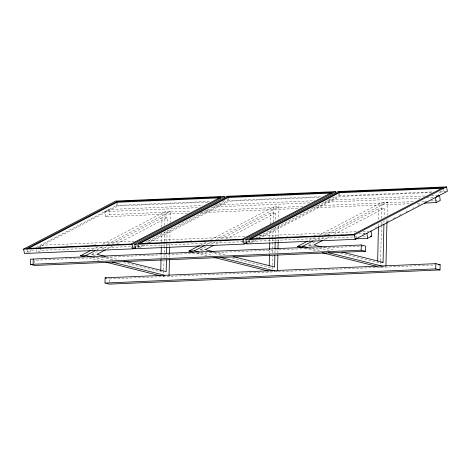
<?xml version="1.0" encoding="UTF-8"?>
<svg xmlns="http://www.w3.org/2000/svg" width="471" height="471" viewBox="0 0 471 471"><rect width="100%" height="100%" fill="white"/><g stroke="black" fill="none" stroke-linecap="round" stroke-linejoin="round"><path stroke-width="0.35" stroke-dasharray="2.35 1.77" d="M34.76 262.847L34.819 260.245L91.409 257.82M109.325 282.17L109.396 278.914L107.971 278.555M161.064 257.978L161.147 254.322M161.317 247.01L161.418 242.624M161.429 241.894L161.63 233.121M161.765 227.269L161.977 217.767L167.399 217.531L167.27 223.384M163.749 270.743L163.62 276.589L161.488 276.053M163.767 270.013L163.985 260.522M164.049 257.602L164.149 253.221M164.167 252.491L164.397 242.265M164.414 241.535L164.626 232.044M164.779 225.468L165.091 211.597L170.514 211.361L170.266 222.318M166.487 257.743L166.569 254.087M166.752 246.045L166.834 242.394M166.852 241.658L167.117 229.966M169.472 257.366L169.536 254.446M169.719 246.415L169.819 242.035M169.837 241.305L170.119 228.888M269.506 253.327L269.571 250.407M269.771 241.629L269.854 237.979M269.871 237.243L270.036 229.936M270.171 224.084L270.419 213.116L275.841 212.886L275.659 220.928M272.108 269.748L272.055 271.938L269.924 271.408M272.126 269.018L272.191 266.097M272.209 265.367L272.421 255.877M272.485 252.951L272.821 238.35M272.839 237.62L273.05 228.123M273.186 222.283L273.533 206.946L278.956 206.716L278.673 219.127M274.929 253.098L275.011 249.442M275.194 241.399L275.276 237.743M275.294 237.013L275.511 227.511M277.908 252.721L277.978 249.801M278.161 241.764L278.255 237.384M278.273 236.654L278.526 225.703M378.46 226.015L378.507 223.825M378.607 219.439L378.861 208.47L384.277 208.241L384.083 217.013M380.627 261.452L380.497 267.293L379.073 266.933M380.645 260.722L381.522 222.018M381.604 218.361L381.969 202.3L387.392 202.065L387.097 215.212M383.947 222.86L384.012 219.933M386.944 221.782L387.015 218.862M92.192 249.659L98.05 246.598M102.607 244.219L165.091 211.597M96.967 249.765L102.825 246.71M107.376 244.331L170.514 211.361M95.113 255.435L91.545 254.546L97.415 251.479M101.977 249.094L106.546 246.71M112.416 243.648L161.977 217.767M106.746 249.206L112.616 246.139M117.185 243.754L167.399 217.531M200.634 245.008L206.492 241.953M211.049 239.574L273.533 206.946M206.057 244.779L211.261 242.059M215.818 239.68L278.956 206.716M203.549 250.79L199.981 249.895L205.851 246.833M210.419 244.449L214.982 242.065M220.852 238.997L270.419 213.116M215.842 244.214L221.058 241.493M225.621 239.109L275.841 212.886M309.07 240.363L314.928 237.302M319.485 234.923L381.969 202.3M314.493 240.128L319.703 237.413M324.26 235.035L387.392 202.065M311.99 246.145L308.423 245.25L314.946 241.841M318.208 240.139L323.424 237.419M327.987 235.035L378.861 208.47M324.278 239.568L329.494 236.842M334.063 234.458L384.277 208.241M26.458 252.474L31.651 249.765M36.196 247.399L116.708 205.415L209.766 201.429M28.56 252.485L33.771 249.765M38.328 247.387L117.785 205.957L208.624 202.065M38.098 251.897L41.018 250.372L132.887 246.433M132.587 248.023L138.45 244.967M136.849 246.81L140.741 244.779M145.286 242.412L225.15 200.77L223.684 200.829M137.609 247.711L142.801 245.002M147.346 242.63L227.858 200.652L322.376 196.601M139.71 247.717L144.921 245.002M149.484 242.624L228.935 201.194L319.774 197.302M243.737 243.26L249.601 240.204M247.346 242.382L251.243 240.351M255.788 237.985L336.3 196.001M248.111 243.283L253.957 240.239M258.497 237.867L339.008 195.889L433.526 191.832M256.071 240.239L250.213 243.295L249.536 240.228M261.935 237.184L340.086 196.431L432.39 192.474M354.887 238.497L358.796 236.46M362.705 234.423L364.654 233.404M375.075 227.97L377.03 226.951M380.939 224.914L383.541 223.554M386.803 221.859L389.405 220.499M393.314 218.462L395.269 217.443M399.173 215.406L401.781 214.046M405.69 212.009L407.639 210.99M412.849 208.27L414.156 207.593M418.06 205.556L420.014 204.538M425.225 201.818L426.526 201.141M437.6 195.365L438.901 194.688M187.399 213.245L105.433 216.76L104.709 211.65L108.801 209.542L202.141 205.539M105.433 216.76L109.525 214.646L191.108 211.149M440.126 191.55L445.984 191.303M438.984 192.192L442.646 192.033M215.371 204.973L314.593 200.717M327.822 200.151L424.842 195.995M431.454 195.712L438.071 195.424M104.709 211.65L198.786 207.617M212.751 207.022L309.765 202.86M323.73 202.265L420.014 198.138M426.626 197.849L434.715 197.508M205.809 210.519L302.824 206.363M316.053 205.798L413.803 201.606M421.892 201.258L426.302 201.07M430.712 200.881L439.531 200.505M200.611 212.68L298.208 208.494M312.155 207.899L411.224 203.655M417.094 203.401L421.498 203.213M134.365 241.234L40.288 245.267L40.559 247.181M147.594 240.669L245.344 236.477M259.309 235.877L357.059 231.691M362.941 231.438L368.822 231.184M39.134 247.275L40.606 247.21M66.329 246.109L67.8 246.045M94.259 244.908L95.731 244.849M107.488 244.343L108.96 244.278M148.648 242.577L150.119 242.518M176.578 241.382L178.05 241.317M190.543 240.781L192.015 240.722M203.772 240.216L205.244 240.151M217.737 239.615L219.203 239.556M258.897 237.855L260.363 237.79M286.091 236.689L287.557 236.625M300.056 236.089L301.522 236.024M314.016 235.488L315.488 235.429M327.251 234.923L328.717 234.858M341.21 234.322L342.682 234.264M358.855 233.569L366.202 233.257M133.623 246.404L243.872 241.676M244.608 241.647L246.81 241.552M247.546 241.517L357.059 236.825M362.935 236.572L365.879 236.448M91.545 254.546L96.29 254.34M199.981 249.895L204.726 249.695M308.423 245.25L313.168 245.044M92.145 257.784L105.374 257.219M106.11 257.19L362.617 246.192M162.106 271.808L160.752 271.867L123.649 262.582M270.548 267.163L269.188 267.222L232.091 257.931M378.984 262.512L377.63 262.571L339.815 253.11M109.396 278.914L434.992 264.955M323.118 247.34L334.534 250.195M319.126 247.929L330.542 250.784M309.176 247.846L321.251 250.872M384.495 266.704L385.92 267.057M305.173 248.435L317.254 251.461M214.682 251.985L226.098 254.846M210.684 252.574L222.1 255.435M200.734 252.497L212.815 255.523M276.059 271.349L277.478 271.708M196.731 253.086L208.812 256.106M106.24 256.636L118.368 259.668M102.248 257.225L113.664 260.08M93.005 257.325L104.374 260.169M89.007 257.914L99.664 260.581M443.57 189.519L444.112 191.974M339.273 192.751L340.086 196.431M338.596 194.017L339.008 195.889M242.412 240.534L242.954 242.989M228.123 197.514L228.935 201.194M227.446 198.78L227.858 200.652M138.386 244.991L139.063 248.058M131.533 246.521L131.803 247.752M116.973 202.277L117.785 205.957M116.296 203.543L116.708 205.415M27.236 249.754L27.913 252.821M40.653 247.817L41.018 250.372M36.473 249.312L36.838 251.867M108.801 209.542L109.525 214.646"/><path stroke-width="0.71" d="M30.421 264.384L30.538 259.174L361.275 244.997L365.555 246.068L365.437 251.279L34.695 265.456L30.421 264.384L361.157 250.207L365.437 251.279M33.129 264.266L33.247 259.056M104.998 283.053L105.121 277.843L435.858 263.666L440.138 264.737L440.02 269.948L109.278 284.125L104.998 283.053L435.74 268.876L440.02 269.948M160.782 270.407L161.035 259.439M161.164 253.592L161.3 247.74M166.44 259.939L166.175 271.637L124.079 261.099M166.587 253.357L166.74 246.78M169.054 275.623L169.419 259.556M169.554 253.716L169.701 247.145M269.224 265.756L269.471 254.793M269.589 249.671L269.736 243.095M274.876 255.288L274.611 266.986L233.233 256.63M275.029 248.712L275.176 242.129M277.513 270.248L277.861 254.911M277.99 249.071L278.143 242.494M361.157 250.207L361.275 244.997M377.665 261.111L378.443 226.745M381.698 262.4L383.053 262.341L383.918 224.32M385.949 265.597L386.927 222.512M435.74 268.876L435.858 263.666M84.756 256.848L80.476 255.777L90.891 250.337M80.476 255.777L85.899 255.541L95.66 250.448M105.445 249.883L96.967 254.311L105.528 256.454M193.181 252.197L188.918 251.125L199.333 245.691M188.918 251.125L194.34 250.896L204.755 245.456M213.881 245.238L205.403 249.665L213.969 251.808M302.329 247.728L297.354 246.48L307.769 241.04M297.354 246.48L302.776 246.251L313.191 240.811M322.323 240.587L313.845 245.014L321.693 246.981M135.548 247.487L132.952 248.841L24.51 253.492L23.55 249.13L115.748 201.052L224.19 196.401L224.461 197.649M26.947 248.458L116.826 201.594L220.852 197.137L130.973 244.002L26.947 248.458L27.1 249.141M28.401 248.464L116.973 202.277L220.269 197.849M23.55 249.13L131.992 244.478L224.19 196.401M246.698 242.724L244.102 244.078L135.66 248.723L134.7 244.361L226.898 196.289L335.34 191.638L335.611 192.886M332.002 192.374L227.976 196.831L138.097 243.695L242.123 239.239L332.002 192.374L332.149 193.057M139.551 243.695L228.123 197.514L331.419 193.086M134.7 244.361L243.142 239.715L335.34 191.638M245.85 239.598L338.048 191.52L446.49 186.875L447.45 191.238L355.252 239.315L246.81 243.96L245.85 239.598L354.292 234.952L446.49 186.875M443.152 187.611L339.126 192.068L249.247 238.932L353.274 234.47L443.152 187.611L443.299 188.288M250.702 238.932L339.273 192.751L442.569 188.323M355.193 238.862L367.668 238.326L371.754 236.195L371.024 231.09M436.175 202.583L440.267 200.469L439.543 195.365L435.445 197.473L436.175 202.583L424.43 203.083M370.288 236.259L371.754 236.195M133.57 248.364L135.772 248.27M244.378 243.613L247.316 243.489M438.666 264.796L440.138 264.737M342.382 252.162L383.053 262.341M302.776 246.251L307.751 247.493M328.358 252.65L383.076 266.351M322.229 252.703L376.941 266.403M194.34 250.896L199.315 252.144M220.628 257.478L274.634 270.996M213.787 257.354L268.505 271.049M85.899 255.541L91.586 256.966M112.192 262.123L164.773 275.288M106.057 262.182L160.063 275.7M105.121 277.843L106.546 278.196M354.292 234.952L355.252 239.315M339.126 192.068L339.273 192.751M243.142 239.715L244.102 244.078M227.976 196.831L228.123 197.514M131.992 244.478L132.952 248.841M116.826 201.594L116.973 202.277M366.938 233.222L367.668 238.326"/></g></svg>
